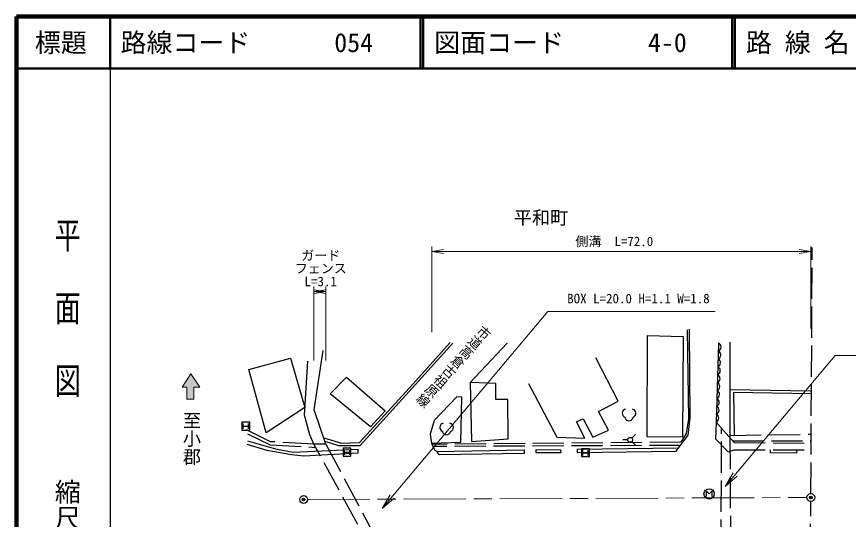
# Model space of a CAD drawing. Units: millimetres, scale not verified. Extents: x 40000 to 680000, y 20000 to 380000.
# Drawn here: x 40000 to 200111, y 283192 to 380000 of the extents above; entities that cross this region are included whole.
import ezdxf
from ezdxf.enums import TextEntityAlignment as Align

# ---------------------------------------------------------------- set-up
doc = ezdxf.new("R2010")
doc.units = ezdxf.units.MM
doc.header["$LTSCALE"] = 1000
doc.header["$PDMODE"] = 32
doc.header["$PDSIZE"] = 500
doc.linetypes.add('CHAIN', pattern=[18.5, 12, -1.5, 3.5, -1.5])
doc.linetypes.add('DASHED', pattern=[7.5, 6, -1.5])
for name, color, linetype, lineweight in [('M-BGD', 7, 'Continuous', 25), ('M-BGD-EXST', 7, 'Continuous', 25), ('M-BMK', 2, 'CHAIN', 13), ('M-BMK-HTXT', 7, 'Continuous', 13), ('M-BMK-SRVR', 3, 'Continuous', 25), ('M-STR-HTXT', 7, 'Continuous', 13), ('M-TTL', 2, 'Continuous', 140), ('M-TTL-BAND', 7, 'Continuous', 25), ('M-TTL-LINE', 7, 'Continuous', 50)]:
    doc.layers.add(name, color=color, linetype=linetype, lineweight=lineweight)
doc.layers.add('M-OTRS', color=6, linetype='Continuous')
doc.layers.add('M-TTL-TXT', color=7, linetype='Continuous')
doc.styles.add('@ＭＳ ゴシック', font='')
doc.styles.add('ＭＳ ゴシック', font='')
doc.styles.get('@ＭＳ ゴシック').set_extended_font_data('@MS Gothic')
doc.styles.get('ＭＳ ゴシック').set_extended_font_data('MS Gothic')

# ---------------------------------------------------------------- blocks, each defined once
blk = doc.blocks.new('open_arrow')
at = {"color": 0, "linetype": 'Continuous', "lineweight": -2}
blk.add_lwpolyline([(7.5, 1.25), (0, 0), (7.5, -1.25)], dxfattribs=at)

msp = doc.modelspace()

# ---------------------------------------------------------------- hatches: boundary and pattern name
at = {"layer": 'M-BMK-HTXT'}
msp.add_hatch(color=256, dxfattribs=at).paths.add_polyline_path([(74133, 306332), (74133, 308660), (75275, 308660), (73546, 311194), (71846, 308660), (72773, 308660), (72773, 306332)])

# ---------------------------------------------------------------- linework, layer by layer
at = {"layer": 'M-BGD', "linetype": 'DASHED'}
for p, q in [((192888, 288157), (193152, 335574)), ((88899, 298151), (84226, 300405)), ((84446, 299636), (88789, 297574)), ((175614, 277171), (175711, 300602)), ((177344, 299359), (192920, 299581)), ((97212, 297699), (88899, 298151)), ((167866, 298035), (119941, 297628)), ((177316, 298872), (177420, 278440)), ((177786, 298337), (192915, 298283)), ((178110, 297968), (192913, 297885)), ((88789, 297574), (97564, 297055)), ((109264, 275646), (97212, 297699)), ((99549, 297699), (97212, 297699)), ((99549, 297699), (111190, 275728)), ((167807, 297442), (120083, 297226)), ((178110, 296605), (192908, 296605)), ((192618, 246318), (192879, 286657))]:
    msp.add_line(p, q, dxfattribs=at)
at = {"layer": 'M-BGD'}
for p, q in [((169048, 319710), (169320, 302534)), ((169684, 302716), (169502, 319846)), ((116278, 309238), (123443, 317252)), ((116802, 309138), (123967, 317152)), ((134446, 317120), (127313, 309577)), ((161369, 299081), (161460, 318619)), ((161460, 318619), (168321, 318437)), ((168321, 318437), (168184, 299035)), ((175130, 317127), (174639, 301919)), ((177316, 317298), (177316, 298872)), ((97255, 304308), (98987, 315688)), ((84680, 312060), (92706, 314204)), ((92706, 314204), (95510, 304721)), ((155802, 305942), (151486, 314302)), ((95400, 303264), (96059, 313626)), ((88061, 299828), (84680, 312060)), ((100355, 307352), (103481, 310556)), ((103481, 310556), (110957, 304116)), ((106032, 297986), (116278, 309238)), ((106120, 297408), (116802, 309138)), ((127313, 309577), (127540, 298172)), ((132265, 309350), (127313, 309577)), ((132265, 306305), (132265, 309350)), ((138536, 309350), (143988, 298990)), ((177316, 308186), (192953, 307937)), ((192950, 307340), (178025, 307590)), ((178025, 307590), (178108, 299370)), ((108114, 301022), (100355, 307352)), ((124768, 306760), (120360, 302216)), ((125722, 306714), (124768, 306760)), ((125495, 298035), (125722, 306714)), ((134583, 306260), (132265, 306305)), ((134628, 298717), (134583, 306260)), ((152031, 303942), (155802, 305942)), ((95510, 304721), (88061, 299828)), ((99549, 297699), (97255, 304308)), ((96472, 299443), (95400, 303264)), ((110957, 304116), (108114, 301022)), ((153939, 300353), (152031, 303942)), ((169275, 299399), (169684, 302716)), ((120360, 302216), (119633, 299626)), ((147760, 301989), (149032, 302579)), ((149350, 298853), (147760, 301989)), ((149032, 302579), (150895, 298990)), ((169320, 302534), (168866, 299717)), ((174639, 301919), (174534, 298677)), ((174619, 301942), (178110, 297968)), ((97212, 297699), (96472, 299443)), ((119633, 299626), (119861, 297854)), ((150895, 298990), (153939, 300353)), ((168866, 299717), (167866, 298035)), ((84446, 298289), (89806, 296805)), ((99153, 298910), (102566, 297860)), ((99354, 298261), (101946, 297397)), ((102566, 297860), (106032, 297986)), ((119861, 297854), (125495, 298035)), ((119861, 297854), (120088, 297218)), ((127540, 298172), (134628, 298717)), ((143988, 298990), (149350, 298853)), ((168184, 299035), (161369, 299081)), ((166958, 296309), (169275, 299399)), ((174534, 298677), (177003, 296208)), ((84336, 297684), (88184, 296530)), ((88184, 296530), (92967, 295705)), ((89806, 296805), (93242, 296145)), ((93242, 296145), (105720, 296739)), ((101946, 297397), (106120, 297408)), ((105720, 296023), (105720, 296739)), ((120088, 297218), (120497, 296536)), ((120497, 296536), (120951, 296263)), ((120951, 296263), (137718, 296581)), ((121360, 295627), (120951, 296263)), ((137718, 296581), (137673, 295854)), ((139990, 296627), (144715, 296581)), ((140035, 295991), (139990, 296627)), ((144715, 296581), (144761, 295991)), ((147919, 296718), (147873, 296082)), ((147873, 296082), (166958, 296309)), ((147919, 296718), (167367, 296990)), ((177003, 296208), (178110, 296605)), ((185121, 296009), (185121, 296605)), ((190174, 295952), (190174, 296605)), ((92967, 295705), (95276, 295458)), ((95276, 295458), (105720, 296023)), ((137673, 295854), (121360, 295627)), ((144761, 295991), (140035, 295991)), ((190174, 295952), (185121, 296009))]:
    msp.add_line(p, q, dxfattribs=at)
for centre in [(174777, 316378), (174728, 314857), (174679, 313336), (174629, 311815), (174580, 310294), (174531, 308774), (174482, 307253), (174433, 305732), (174384, 304211), (174335, 302690)]:
    msp.add_arc(centre, 829, 291.52316, 64.77594, dxfattribs=at)
at = {"layer": 'M-BGD-EXST'}
for p, q in [((84876, 301896), (83376, 301896)), ((83376, 301896), (83376, 300396)), ((83608, 300623), (83608, 301673)), ((83608, 301148), (84658, 301148)), ((84659, 300618), (84659, 301668)), ((84876, 300396), (84876, 301896)), ((83376, 300396), (84876, 300396)), ((158450, 298840), (159117, 299506)), ((157646, 298506), (156703, 298506)), ((158450, 298173), (159117, 297506)), ((104359, 296876), (102859, 296876)), ((102859, 296876), (102859, 295376)), ((103092, 295603), (103092, 296653)), ((104143, 295599), (104143, 296649)), ((104359, 295376), (104359, 296876)), ((150254, 296774), (148754, 296774)), ((148754, 296774), (148754, 295274)), ((148986, 295501), (148986, 296551)), ((150038, 295496), (150038, 296546)), ((150254, 295274), (150254, 296774)), ((102859, 295376), (104359, 295376)), ((103092, 296128), (104142, 296128)), ((148754, 295274), (150254, 295274)), ((148986, 296026), (150036, 296026)), ((172807, 287602), (172807, 288602)), ((172807, 288602), (173307, 288102)), ((173307, 288102), (173807, 288602)), ((173807, 288602), (173807, 287602))]:
    msp.add_line(p, q, dxfattribs=at)
for centre, radius in [((158117, 298506), 471), ((173307, 288102), 1000)]:
    msp.add_circle(centre, radius, dxfattribs=at)
for centre, radius, start, end in [((157383, 303617), 806, 100.75605, 249.2973), ((158383, 303606), 818, 290.56616, 78.96113), ((157886, 302984), 797, 188.73985, 349.61114), ((122262, 300896), 806, 100.75605, 249.2973), ((123262, 300885), 818, 290.56616, 78.96113), ((122765, 300263), 797, 188.73985, 349.61114)]:
    msp.add_arc(centre, radius, start, end, dxfattribs=at)
at = {"layer": 'M-BMK'}
msp.add_line((95995, 287013), (192134, 287404), dxfattribs=at)
at = {"layer": 'M-BMK-HTXT'}
for p, q in [((71846, 308660), (73546, 311194)), ((73546, 311194), (75275, 308660)), ((72773, 308660), (71846, 308660)), ((72773, 306332), (72773, 308660)), ((74133, 308660), (74133, 306332)), ((75275, 308660), (74133, 308660)), ((74133, 306332), (72773, 306332))]:
    msp.add_line(p, q, dxfattribs=at)
at = {"layer": 'M-BMK-SRVR'}
for centre in [(95245, 287009), (192884, 287407)]:
    msp.add_circle(centre, 750, dxfattribs=at)
at = {"layer": 'M-OTRS'}
for p in [(95245, 287009), (192884, 287407)]:
    msp.add_point(p, dxfattribs=at)
at = {"layer": 'M-STR-HTXT'}
for p, q in [((119941, 319268), (119941, 335755)), ((119941, 334755), (192915, 334755)), ((192915, 319924), (192915, 335755)), ((97212, 313777), (97212, 328044)), ((97212, 327044), (99549, 327044)), ((99549, 313777), (99549, 328044))]:
    msp.add_line(p, q, dxfattribs=at)
for points in [[(110383, 285289), (142234, 323247), (174480, 323247)], [(176412, 289524), (197589, 314760), (228721, 314760)]]:
    msp.add_lwpolyline(points, dxfattribs=at)
at = {"layer": 'M-TTL'}
for p, q in [((40000, 380000), (40000, 20000)), ((680000, 380000), (40000, 380000))]:
    msp.add_line(p, q, dxfattribs=at)
at = {"layer": 'M-TTL-BAND'}
msp.add_line((58000, 370000), (58000, 20000), dxfattribs=at)
at = {"layer": 'M-TTL-LINE'}
for p, q in [((58000, 380000), (58000, 370000)), ((117750, 380000), (117750, 370000)), ((118250, 380000), (118250, 370000)), ((177750, 380000), (177750, 370000)), ((178250, 380000), (178250, 370000)), ((40000, 370000), (680000, 370000))]:
    msp.add_line(p, q, dxfattribs=at)

# ---------------------------------------------------------------- block references
at = {"layer": 'M-STR-HTXT', "xscale": 300, "yscale": 300}
for p in [(119941, 334755), (97212, 327044)]:
    msp.add_blockref('open_arrow', p, dxfattribs=at)
at = {"layer": 'M-STR-HTXT'}
for p, xscale, yscale, rotation in [((192915, 334755), 300, 300, 180), ((99549, 327044), 300, 300, 180), ((176412, 289524), 400, 400, 50), ((110383, 285289), 400, 400, 50)]:
    msp.add_blockref('open_arrow', p, dxfattribs=dict(at, xscale=xscale, yscale=yscale, rotation=rotation))

# ---------------------------------------------------------------- texts
at = {"layer": 'M-BMK-HTXT', "style": 'ＭＳ ゴシック'}
msp.add_text('平和町', height=2566, dxfattribs=at).set_placement((135699, 339240), align=Align.BOTTOM_LEFT)
at = {"layer": 'M-BMK-HTXT', "style": '@ＭＳ ゴシック'}
for s, height, rotation, p in [('市道高倉古祖原線', 1833, 228.227, (116341, 306135)), ('至小郡', 2566, 270, (71657, 293512))]:
    msp.add_text(s, height=height, rotation=rotation, dxfattribs=at).set_placement(p, align=Align.BOTTOM_RIGHT)
at = {"layer": 'M-STR-HTXT', "style": 'ＭＳ ゴシック'}
for s, p in [('側溝\u3000L=72.0', (155056, 335255)), ('ガード', (98542, 332544)), ('フェンス', (98542, 330044)), ('L=3.1', (98542, 327544))]:
    msp.add_text(s, height=1833, dxfattribs=at).set_placement(p, align=Align.BOTTOM_CENTER)
msp.add_text('BOX L=20.0 H=1.1 W=1.8', height=1833, dxfattribs=at).set_placement((145980, 324247), align=Align.BOTTOM_LEFT)
at = {"layer": 'M-TTL-BAND', "style": '@ＭＳ ゴシック', "width": 1.4}
msp.add_text('平  面  図', height=3666, rotation=270, dxfattribs=at).set_placement((49777, 306475), align=Align.MIDDLE_RIGHT)
at = {"layer": 'M-TTL-BAND', "style": '@ＭＳ ゴシック'}
msp.add_text('縮尺千分の一', height=3666, rotation=270, dxfattribs=at).set_placement((49777, 261030), align=Align.MIDDLE_RIGHT)
at = {"layer": 'M-TTL-TXT', "style": 'ＭＳ ゴシック'}
msp.add_text('標題', height=3666, dxfattribs=at).set_placement((48500, 375000), align=Align.MIDDLE_CENTER)
for s, p in [('路線コード', (60000, 375000)), ('054', (101142, 375000)), ('図面コード', (120380, 375000)), ('4-0', (161521, 375000)), ('路 線 名', (180380, 375000))]:
    msp.add_text(s, height=3666, dxfattribs=at).set_placement(p, align=Align.MIDDLE_LEFT)

doc.saveas('drawing.dxf')
